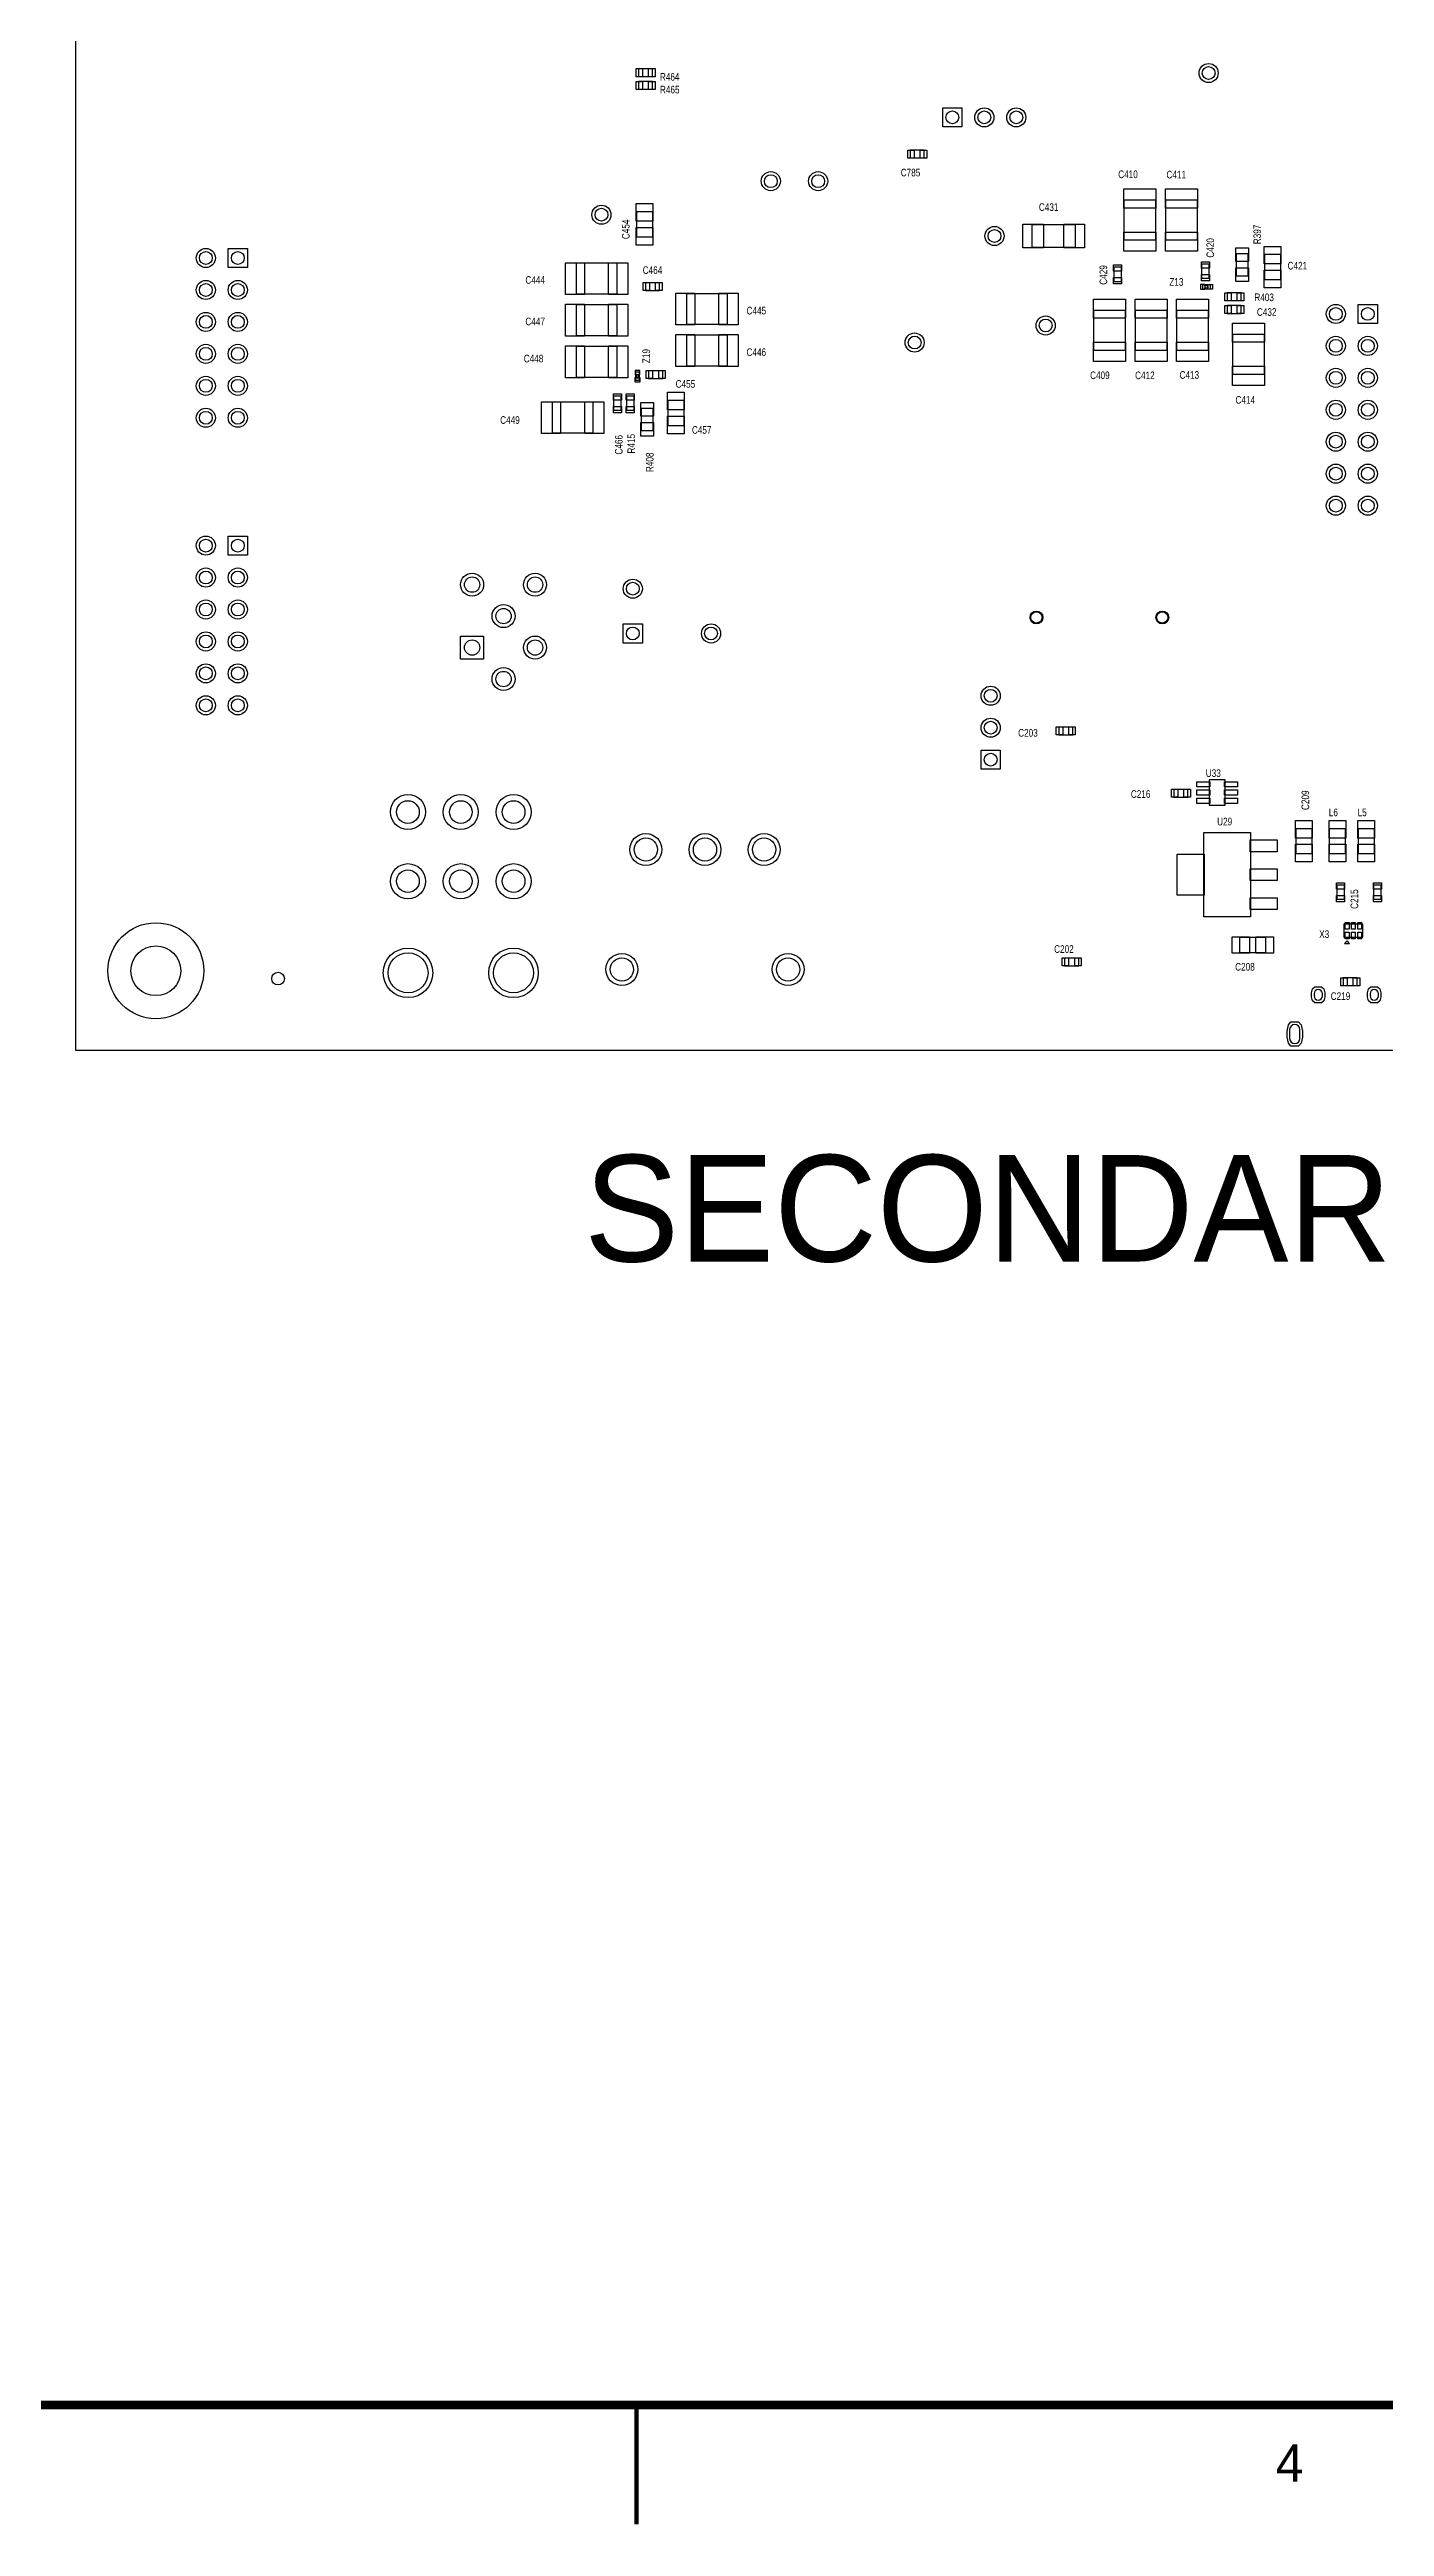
# Model space of a CAD drawing. Extents: x -13164 to 30582, y -10288 to 18382.
# Drawn here: x 2691 to 8957, y -10263 to 1364 of the extents above; entities that cross this region are included whole.
import ezdxf
from ezdxf.enums import TextEntityAlignment as Align

# ---------------------------------------------------------------- set-up
doc = ezdxf.new("R2010")
doc.units = 0
doc.layers.add('DF_ASSEMBLY_NOTES', color=2, linetype='CONTINUOUS')
doc.layers.add('DF_OUTLINE', color=110, linetype='CONTINUOUS')

# ---------------------------------------------------------------- blocks, each defined once
blk = doc.blocks.new('FIGURE_CIRCLE')
blk.add_circle((0, 0), 0.5)
blk = doc.blocks.new('FIGURE_SQUARE')
blk.add_lwpolyline([(-0.5, -0.5), (-0.5, 0.5), (0.5, 0.5), (0.5, -0.5)], close=True)
blk = doc.blocks.new('FIGURE_OBLONG')
blk.add_lwpolyline([(-0.5, -0.125), (-0.5, 0.125), (-0.416, 0.375), (-0.25, 0.5), (0.25, 0.5), (0.416, 0.375), (0.5, 0.125), (0.5, -0.125), (0.416, -0.375), (0.25, -0.5), (-0.25, -0.5), (-0.416, -0.375)], close=True)

msp = doc.modelspace()

# ---------------------------------------------------------------- linework, layer by layer
at = {"layer": 'DF_ASSEMBLY_NOTES'}
for points in [[(14626.018, 14381.536), (14626.018, -3335), (2815, -3335), (2815, 14381.536), (14626.018, 14381.536)], [(5521.6615, 1273.768), (5455.6615, 1273.768), (5455.6615, 1237.768), (5521.6615, 1237.768), (5521.6615, 1273.768)], [(5521.6615, 1213.768), (5455.6615, 1213.768), (5455.6615, 1177.768), (5521.6615, 1177.768), (5521.6615, 1213.768)], [(6796.6615, 891.268), (6730.6615, 891.268), (6730.6615, 855.268), (6796.6615, 855.268), (6796.6615, 891.268)], [(5447.2315, 483.808), (5447.2315, 603.808), (5520.7315, 603.808), (5520.7315, 483.808), (5447.2315, 483.808)], [(7735.549, 658.483), (7882.549, 658.483), (7882.549, 469.483), (7735.549, 469.483), (7735.549, 658.483)], [(7930.549, 658.483), (8077.549, 658.483), (8077.549, 469.483), (7930.549, 469.483), (7930.549, 658.483)], [(7504.549, 434.983), (7303.549, 435.733), (7303.549, 542.233), (7504.549, 542.233), (7504.549, 435.733)], [(5164.4815, 215.308), (5164.4815, 362.308), (5353.4815, 362.308), (5353.4815, 215.308), (5164.4815, 215.308)], [(8098.549, 356.5165), (8098.549, 290.5165), (8134.549, 290.5165), (8134.549, 356.5165), (8098.549, 356.5165)], [(8317.8445, 405.6655), (8260.249, 405.6655), (8260.249, 302.3125), (8317.8445, 302.3125), (8317.8445, 405.6655)], [(8468.299, 403.105), (8468.299, 283.105), (8394.799, 283.105), (8394.799, 403.105), (8468.299, 403.105)], [(5554.483, 269.308), (5488.483, 269.308), (5488.483, 233.308), (5554.483, 233.308), (5554.483, 269.308)], [(7686.049, 341.9845), (7686.049, 275.9845), (7722.049, 275.9845), (7722.049, 341.9845), (7686.049, 341.9845)], [(8093.695, 261.4045), (8093.695, 240.1315), (8114.365, 240.1315), (8114.365, 246.043), (8129.128, 246.043), (8129.128, 255.493), (8114.365, 255.493), (8114.365, 261.4045), (8093.695, 261.4045)], [(8139.9115, 259.768), (8102.4115, 259.768), (8102.4115, 241.768), (8139.9115, 241.768), (8139.9115, 259.768)], [(8127.9115, 259.768), (8114.4115, 259.768), (8114.4115, 241.768), (8127.9115, 241.768), (8127.9115, 259.768)], [(5164.4815, 20.308), (5164.4815, 167.308), (5353.4815, 167.308), (5353.4815, 20.308), (5164.4815, 20.308)], [(5870.9815, 219.808), (5870.9815, 72.808), (5681.9815, 72.808), (5681.9815, 219.808), (5870.9815, 219.808)], [(7740.049, -48.017), (7593.049, -48.017), (7593.049, 140.983), (7740.049, 140.983), (7740.049, -48.017)], [(7935.049, -48.017), (7788.049, -48.017), (7788.049, 140.983), (7935.049, 140.983), (7935.049, -48.017)], [(8130.049, -48.017), (7983.049, -48.017), (7983.049, 140.983), (8130.049, 140.983), (8130.049, -48.017)], [(8218.5475, 185.983), (8284.5475, 185.983), (8284.5475, 221.983), (8218.5475, 221.983), (8218.5475, 185.983)], [(8218.5475, 125.983), (8284.5475, 125.983), (8284.5475, 161.983), (8218.5475, 161.983), (8218.5475, 125.983)], [(5870.9815, 24.808), (5870.9815, -122.192), (5681.9815, -122.192), (5681.9815, 24.808), (5870.9815, 24.808)], [(8392.549, -160.517), (8245.549, -160.517), (8245.549, 28.483), (8392.549, 28.483), (8392.549, -160.517)], [(5164.4815, -174.692), (5164.4815, -27.692), (5353.4815, -27.692), (5353.4815, -174.692), (5164.4815, -174.692)], [(5461.798, -141.7655), (5440.525, -141.7655), (5440.525, -162.4355), (5446.4365, -162.4355), (5446.4365, -177.1985), (5455.8865, -177.1985), (5455.8865, -162.4355), (5461.798, -162.4355), (5461.798, -141.7655)], [(5460.1615, -187.982), (5460.1615, -150.482), (5442.1615, -150.482), (5442.1615, -187.982), (5460.1615, -187.982)], [(5460.1615, -175.982), (5460.1615, -162.482), (5442.1615, -162.482), (5442.1615, -175.982), (5460.1615, -175.982)], [(5569.015, -143.192), (5503.015, -143.192), (5503.015, -179.192), (5569.015, -179.192), (5569.015, -143.192)], [(5051.9815, -437.192), (5051.9815, -290.192), (5240.9815, -290.192), (5240.9815, -437.192), (5051.9815, -437.192)], [(5338.4815, -263.1905), (5338.4815, -329.1905), (5374.4815, -329.1905), (5374.4815, -263.1905), (5338.4815, -263.1905)], [(5398.4815, -263.1905), (5398.4815, -329.1905), (5434.4815, -329.1905), (5434.4815, -263.1905), (5398.4815, -263.1905)], [(5467.36, -423.4115), (5524.963, -423.4115), (5524.963, -320.0585), (5467.36, -320.0585), (5467.36, -423.4115)], [(5667.9115, -281.732), (5667.9115, -401.732), (5594.4115, -401.732), (5594.4115, -281.732), (5667.9115, -281.732)], [(7494.1615, -1816.229), (7428.1615, -1816.229), (7428.1615, -1852.229), (7494.1615, -1852.229), (7494.1615, -1816.229)], [(8208.7315, -2064.611), (8134.9, -2064.611), (8134.9, -2182.721), (8208.7315, -2182.721), (8208.7315, -2064.611)], [(8034.163, -2108.729), (7968.163, -2108.729), (7968.163, -2144.729), (8034.163, -2144.729), (8034.163, -2108.729)], [(8327.902, -2707.0475), (8109.397, -2707.0475), (8109.397, -2311.397), (8327.902, -2311.397), (8327.902, -2707.0475)], [(8615.4115, -2291.732), (8615.4115, -2411.732), (8541.9115, -2411.732), (8541.9115, -2291.732), (8615.4115, -2291.732)], [(8772.9115, -2291.732), (8772.9115, -2411.732), (8699.4115, -2411.732), (8699.4115, -2291.732), (8772.9115, -2291.732)], [(8907.9115, -2291.732), (8907.9115, -2411.732), (8834.4115, -2411.732), (8834.4115, -2291.732), (8907.9115, -2291.732)], [(8733.1615, -2558.732), (8733.1615, -2624.732), (8769.1615, -2624.732), (8769.1615, -2558.732), (8733.1615, -2558.732)], [(8905.6615, -2558.732), (8905.6615, -2624.732), (8941.6615, -2624.732), (8941.6615, -2558.732), (8905.6615, -2558.732)], [(8766.8635, -2740.7285), (8766.8635, -2802.7355), (8855.452, -2802.7355), (8855.452, -2740.7285), (8766.8635, -2740.7285)], [(7455.628, -2936.732), (7521.628, -2936.732), (7521.628, -2900.732), (7455.628, -2900.732), (7455.628, -2936.732)], [(8398.6615, -2875.982), (8278.6615, -2875.982), (8278.6615, -2802.482), (8398.6615, -2802.482), (8398.6615, -2875.982)], [(8781.1615, -2819.732), (8769.1615, -2831.732), (8793.1615, -2831.732), (8781.1615, -2819.732)], [(8829.1615, -2993.732), (8763.1615, -2993.732), (8763.1615, -3029.732), (8829.1615, -3029.732), (8829.1615, -2993.732)]]:
    msp.add_lwpolyline(points, dxfattribs=at)
for points in [[(8626.351, -3067.6003), (8626.351, -3078.2368, 1), (8665.321, -3078.2368), (8665.321, -3067.6003, 1), (8626.351, -3067.6003)], [(8889.301, -3067.6003), (8889.301, -3078.2368, 1), (8928.271, -3078.2368), (8928.271, -3067.6003, 1), (8889.301, -3067.6003)], [(8511.8935, -3236.4567), (8511.8935, -3278.3802, 1), (8559.7285, -3278.3802), (8559.7285, -3236.4567, 1), (8511.8935, -3236.4567)]]:
    msp.add_lwpolyline(points, format="xyb", dxfattribs=at)
at = {"layer": 'DF_OUTLINE'}
for points, const_width in [([(-12543.311, -9692.519), (29956.689, -9692.519), (29956.689, 17807.481), (-12543.311, 17807.481), (-12543.311, -9692.519)], 40.161), ([(5446.453, -10252.76), (5446.453, -9702.76)], 20.079)]:
    msp.add_lwpolyline(points, dxfattribs=dict(at, const_width=const_width))

# ---------------------------------------------------------------- block references
at = {"layer": 'DF_ASSEMBLY_NOTES'}
for name, p, xscale, yscale in [('FIGURE_CIRCLE', (8131.549, 1253.983), 89.7585, 89.7585), ('FIGURE_CIRCLE', (8131.549, 1253.983), 60.2415, 60.2415), ('FIGURE_SQUARE', (5459.128, 1255.768), 30.1185, 37.8015), ('FIGURE_SQUARE', (5459.128, 1195.768), 30.1185, 37.8015), ('FIGURE_SQUARE', (5518.195, 1255.768), 30.1185, 37.8015), ('FIGURE_SQUARE', (5518.195, 1195.768), 30.1185, 37.8015), ('FIGURE_SQUARE', (6928.6615, 1045.768), 89.7585, 89.7585), ('FIGURE_CIRCLE', (6928.6615, 1045.768), 60.2415, 60.2415), ('FIGURE_CIRCLE', (7078.6615, 1045.768), 89.7585, 89.7585), ('FIGURE_CIRCLE', (7078.6615, 1045.768), 60.2415, 60.2415), ('FIGURE_CIRCLE', (7228.6615, 1045.768), 89.7585, 89.7585), ('FIGURE_CIRCLE', (7228.6615, 1045.768), 60.2415, 60.2415), ('FIGURE_SQUARE', (6734.128, 873.268), 30.1185, 37.8015), ('FIGURE_SQUARE', (6793.195, 873.268), 30.1185, 37.8015), ('FIGURE_CIRCLE', (6076.4815, 746.308), 89.7585, 89.7585), ('FIGURE_CIRCLE', (6076.4815, 746.308), 60.2415, 60.2415), ('FIGURE_CIRCLE', (6298.6615, 746.308), 89.7585, 89.7585), ('FIGURE_CIRCLE', (6298.6615, 746.308), 60.2415, 60.2415), ('FIGURE_SQUARE', (7809.049, 665.233), 150, 89.7585), ('FIGURE_SQUARE', (8004.049, 665.233), 150, 89.7585), ('FIGURE_CIRCLE', (5281.4815, 588.808), 89.7585, 89.7585), ('FIGURE_CIRCLE', (5281.4815, 588.808), 60.2415, 60.2415), ('FIGURE_SQUARE', (5483.9815, 599.686), 77.9535, 82.677), ('FIGURE_SQUARE', (5483.9815, 487.93), 77.9535, 82.677), ('FIGURE_CIRCLE', (7126.549, 488.983), 89.7585, 89.7585), ('FIGURE_CIRCLE', (7126.549, 488.983), 60.2415, 60.2415), ('FIGURE_SQUARE', (7307.671, 488.983), 97.4415, 111.03), ('FIGURE_SQUARE', (7500.427, 488.983), 97.4415, 111.03), ('FIGURE_SQUARE', (7809.049, 462.733), 150, 89.7585), ('FIGURE_SQUARE', (8004.049, 462.733), 150, 89.7585), ('FIGURE_CIRCLE', (3424.6615, 385.768), 89.7585, 89.7585), ('FIGURE_CIRCLE', (3424.6615, 385.768), 60.2415, 60.2415), ('FIGURE_SQUARE', (3574.6615, 385.768), 89.7585, 89.7585), ('FIGURE_CIRCLE', (3574.6615, 385.768), 60.2415, 60.2415), ('FIGURE_SQUARE', (5157.7315, 288.808), 89.7585, 150), ('FIGURE_SQUARE', (5360.2315, 288.808), 89.7585, 150), ('FIGURE_SQUARE', (7704.049, 338.518), 37.8015, 30.1185), ('FIGURE_SQUARE', (8116.549, 353.05), 37.8015, 30.1185), ('FIGURE_SQUARE', (8289.049, 400.864), 60.2415, 64.3635), ('FIGURE_SQUARE', (8431.549, 398.983), 77.9535, 82.677), ('FIGURE_CIRCLE', (3424.6615, 235.768), 89.7585, 89.7585), ('FIGURE_CIRCLE', (3424.6615, 235.768), 60.2415, 60.2415), ('FIGURE_CIRCLE', (3574.6615, 235.768), 89.7585, 89.7585), ('FIGURE_CIRCLE', (3574.6615, 235.768), 60.2415, 60.2415), ('FIGURE_SQUARE', (5491.9495, 251.308), 30.1185, 37.8015), ('FIGURE_SQUARE', (5551.0165, 251.308), 30.1185, 37.8015), ('FIGURE_SQUARE', (7704.049, 279.451), 37.8015, 30.1185), ('FIGURE_SQUARE', (8116.549, 293.983), 37.8015, 30.1185), ('FIGURE_SQUARE', (8138.4115, 250.768), 22.4415, 22.4415), ('FIGURE_SQUARE', (8289.049, 307.108), 60.2415, 64.3635), ('FIGURE_SQUARE', (8431.549, 287.227), 77.9535, 82.677), ('FIGURE_CIRCLE', (3424.6615, 85.768), 89.7585, 89.7585), ('FIGURE_CIRCLE', (3574.6615, 85.768), 89.7585, 89.7585), ('FIGURE_SQUARE', (5157.7315, 93.808), 89.7585, 150), ('FIGURE_SQUARE', (5360.2315, 93.808), 89.7585, 150), ('FIGURE_SQUARE', (5675.2315, 146.308), 89.7585, 150), ('FIGURE_SQUARE', (5877.7315, 146.308), 89.7585, 150), ('FIGURE_SQUARE', (7666.549, 147.733), 150, 89.7585), ('FIGURE_SQUARE', (7861.549, 147.733), 150, 89.7585), ('FIGURE_SQUARE', (8056.549, 147.733), 150, 89.7585), ('FIGURE_SQUARE', (8222.014, 203.983), 30.1185, 37.8015), ('FIGURE_SQUARE', (8222.014, 143.983), 30.1185, 37.8015), ('FIGURE_SQUARE', (8281.081, 203.983), 30.1185, 37.8015), ('FIGURE_SQUARE', (8281.081, 143.983), 30.1185, 37.8015), ('FIGURE_CIRCLE', (8728.6615, 123.268), 89.7585, 89.7585), ('FIGURE_CIRCLE', (8728.6615, 123.268), 60.2415, 60.2415), ('FIGURE_SQUARE', (8878.6615, 123.268), 89.7585, 89.7585), ('FIGURE_CIRCLE', (8878.6615, 123.268), 60.2415, 60.2415), ('FIGURE_CIRCLE', (3424.6615, 85.768), 60.2415, 60.2415), ('FIGURE_CIRCLE', (3574.6615, 85.768), 60.2415, 60.2415), ('FIGURE_SQUARE', (5675.2315, -48.692), 89.7585, 150), ('FIGURE_SQUARE', (5877.7315, -48.692), 89.7585, 150), ('FIGURE_CIRCLE', (6751.4815, -11.192), 89.7585, 89.7585), ('FIGURE_CIRCLE', (6751.4815, -11.192), 60.2415, 60.2415), ('FIGURE_CIRCLE', (7366.549, 68.983), 89.7585, 89.7585), ('FIGURE_CIRCLE', (7366.549, 68.983), 60.2415, 60.2415), ('FIGURE_SQUARE', (8319.049, 35.233), 150, 89.7585), ('FIGURE_CIRCLE', (8728.6615, -26.732), 89.7585, 89.7585), ('FIGURE_CIRCLE', (8728.6615, -26.732), 60.2415, 60.2415), ('FIGURE_CIRCLE', (8878.6615, -26.732), 89.7585, 89.7585), ('FIGURE_CIRCLE', (8878.6615, -26.732), 60.2415, 60.2415), ('FIGURE_CIRCLE', (3424.6615, -64.232), 89.7585, 89.7585), ('FIGURE_CIRCLE', (3424.6615, -64.232), 60.2415, 60.2415), ('FIGURE_CIRCLE', (3574.6615, -64.232), 89.7585, 89.7585), ('FIGURE_CIRCLE', (3574.6615, -64.232), 60.2415, 60.2415), ('FIGURE_SQUARE', (5157.7315, -101.192), 89.7585, 150), ('FIGURE_SQUARE', (5360.2315, -101.192), 89.7585, 150), ('FIGURE_SQUARE', (7666.549, -54.767), 150, 89.7585), ('FIGURE_SQUARE', (7861.549, -54.767), 150, 89.7585), ('FIGURE_SQUARE', (8056.549, -54.767), 150, 89.7585), ('FIGURE_CIRCLE', (3424.6615, -214.232), 89.7585, 89.7585), ('FIGURE_CIRCLE', (3424.6615, -214.232), 60.2415, 60.2415), ('FIGURE_CIRCLE', (3574.6615, -214.232), 89.7585, 89.7585), ('FIGURE_CIRCLE', (3574.6615, -214.232), 60.2415, 60.2415), ('FIGURE_SQUARE', (5451.1615, -186.482), 22.4415, 22.4415), ('FIGURE_SQUARE', (5506.4815, -161.192), 30.1185, 37.8015), ('FIGURE_SQUARE', (5565.5485, -161.192), 30.1185, 37.8015), ('FIGURE_SQUARE', (8319.049, -167.267), 150, 89.7585), ('FIGURE_CIRCLE', (8728.6615, -176.732), 89.7585, 89.7585), ('FIGURE_CIRCLE', (8728.6615, -176.732), 60.2415, 60.2415), ('FIGURE_CIRCLE', (8878.6615, -176.732), 89.7585, 89.7585), ('FIGURE_CIRCLE', (8878.6615, -176.732), 60.2415, 60.2415), ('FIGURE_CIRCLE', (3424.6615, -364.232), 89.7585, 89.7585), ('FIGURE_CIRCLE', (3424.6615, -364.232), 60.2415, 60.2415), ('FIGURE_CIRCLE', (3574.6615, -364.232), 89.7585, 89.7585), ('FIGURE_CIRCLE', (3574.6615, -364.232), 60.2415, 60.2415), ('FIGURE_SQUARE', (5045.2315, -363.692), 89.7585, 150), ('FIGURE_SQUARE', (5247.7315, -363.692), 89.7585, 150), ('FIGURE_SQUARE', (5356.4815, -266.657), 37.8015, 30.1185), ('FIGURE_SQUARE', (5356.4815, -325.724), 37.8015, 30.1185), ('FIGURE_SQUARE', (5416.4815, -266.657), 37.8015, 30.1185), ('FIGURE_SQUARE', (5416.4815, -325.724), 37.8015, 30.1185), ('FIGURE_SQUARE', (5496.1615, -324.854), 60.2415, 64.3635), ('FIGURE_SQUARE', (5631.1615, -285.854), 77.9535, 82.677), ('FIGURE_CIRCLE', (8728.6615, -326.732), 89.7585, 89.7585), ('FIGURE_CIRCLE', (8728.6615, -326.732), 60.2415, 60.2415), ('FIGURE_CIRCLE', (8878.6615, -326.732), 89.7585, 89.7585), ('FIGURE_CIRCLE', (8878.6615, -326.732), 60.2415, 60.2415), ('FIGURE_SQUARE', (5496.1615, -418.61), 60.2415, 64.3635), ('FIGURE_SQUARE', (5631.1615, -397.61), 77.9535, 82.677), ('FIGURE_CIRCLE', (8728.6615, -476.732), 89.7585, 89.7585), ('FIGURE_CIRCLE', (8728.6615, -476.732), 60.2415, 60.2415), ('FIGURE_CIRCLE', (8878.6615, -476.732), 89.7585, 89.7585), ('FIGURE_CIRCLE', (8878.6615, -476.732), 60.2415, 60.2415), ('FIGURE_CIRCLE', (8728.6615, -626.732), 89.7585, 89.7585), ('FIGURE_CIRCLE', (8728.6615, -626.732), 60.2415, 60.2415), ('FIGURE_CIRCLE', (8878.6615, -626.732), 89.7585, 89.7585), ('FIGURE_CIRCLE', (8878.6615, -626.732), 60.2415, 60.2415), ('FIGURE_CIRCLE', (8728.6615, -776.732), 89.7585, 89.7585), ('FIGURE_CIRCLE', (8728.6615, -776.732), 60.2415, 60.2415), ('FIGURE_CIRCLE', (8878.6615, -776.732), 89.7585, 89.7585), ('FIGURE_CIRCLE', (8878.6615, -776.732), 60.2415, 60.2415), ('FIGURE_CIRCLE', (3424.6615, -964.232), 89.7585, 89.7585), ('FIGURE_SQUARE', (3574.6615, -964.232), 89.7585, 89.7585), ('FIGURE_CIRCLE', (3424.6615, -964.232), 60.2415, 60.2415), ('FIGURE_CIRCLE', (3574.6615, -964.232), 60.2415, 60.2415), ('FIGURE_CIRCLE', (3424.6615, -1114.232), 89.7585, 89.7585), ('FIGURE_CIRCLE', (3424.6615, -1114.232), 60.2415, 60.2415), ('FIGURE_CIRCLE', (3574.6615, -1114.232), 89.7585, 89.7585), ('FIGURE_CIRCLE', (3574.6615, -1114.232), 60.2415, 60.2415), ('FIGURE_CIRCLE', (4674.5755, -1147.6535), 108.0765, 108.0765), ('FIGURE_CIRCLE', (4674.5755, -1147.6535), 72.0465, 72.0465), ('FIGURE_CIRCLE', (4969.8625, -1147.6535), 108.0765, 108.0765), ('FIGURE_CIRCLE', (4969.8625, -1147.6535), 72.0465, 72.0465), ('FIGURE_CIRCLE', (5428.6615, -1166.7335), 89.7585, 89.7585), ('FIGURE_CIRCLE', (5428.6615, -1166.7335), 60.2415, 60.2415), ('FIGURE_CIRCLE', (3424.6615, -1264.232), 89.7585, 89.7585), ('FIGURE_CIRCLE', (3424.6615, -1264.232), 60.2415, 60.2415), ('FIGURE_CIRCLE', (3574.6615, -1264.232), 89.7585, 89.7585), ('FIGURE_CIRCLE', (3574.6615, -1264.232), 60.2415, 60.2415), ('FIGURE_CIRCLE', (4822.219, -1295.303), 108.0765, 108.0765), ('FIGURE_CIRCLE', (4822.219, -1295.303), 72.0465, 72.0465), ('FIGURE_CIRCLE', (7323.3865, -1301.732), 60.2415, 60.2415), ('FIGURE_CIRCLE', (7323.3865, -1301.732), 52.5585, 52.5585), ('FIGURE_CIRCLE', (7913.9365, -1301.732), 60.2415, 60.2415), ('FIGURE_CIRCLE', (7913.9365, -1301.732), 52.5585, 52.5585), ('FIGURE_CIRCLE', (3424.6615, -1414.232), 89.7585, 89.7585), ('FIGURE_CIRCLE', (3424.6615, -1414.232), 60.2415, 60.2415), ('FIGURE_CIRCLE', (3574.6615, -1414.232), 89.7585, 89.7585), ('FIGURE_CIRCLE', (3574.6615, -1414.232), 60.2415, 60.2415), ('FIGURE_SQUARE', (4674.5755, -1442.93), 108.0765, 108.0765), ('FIGURE_CIRCLE', (4969.8625, -1442.93), 108.0765, 108.0765), ('FIGURE_SQUARE', (5428.6615, -1376.7335), 89.7585, 89.7585), ('FIGURE_CIRCLE', (5428.6615, -1376.7335), 60.2415, 60.2415), ('FIGURE_CIRCLE', (5796.1615, -1376.732), 89.7585, 89.7585), ('FIGURE_CIRCLE', (5796.1615, -1376.732), 60.2415, 60.2415), ('FIGURE_CIRCLE', (4674.5755, -1442.93), 72.0465, 72.0465), ('FIGURE_CIRCLE', (4969.8625, -1442.93), 72.0465, 72.0465), ('FIGURE_CIRCLE', (3424.6615, -1564.232), 89.7585, 89.7585), ('FIGURE_CIRCLE', (3424.6615, -1564.232), 60.2415, 60.2415), ('FIGURE_CIRCLE', (3574.6615, -1564.232), 89.7585, 89.7585), ('FIGURE_CIRCLE', (3574.6615, -1564.232), 60.2415, 60.2415), ('FIGURE_CIRCLE', (4822.219, -1590.5795), 108.0765, 108.0765), ('FIGURE_CIRCLE', (4822.219, -1590.5795), 72.0465, 72.0465), ('FIGURE_CIRCLE', (7108.6615, -1669.232), 89.7585, 89.7585), ('FIGURE_CIRCLE', (3424.6615, -1714.232), 89.7585, 89.7585), ('FIGURE_CIRCLE', (3424.6615, -1714.232), 60.2415, 60.2415), ('FIGURE_CIRCLE', (3574.6615, -1714.232), 89.7585, 89.7585), ('FIGURE_CIRCLE', (3574.6615, -1714.232), 60.2415, 60.2415), ('FIGURE_CIRCLE', (7108.6615, -1669.232), 60.2415, 60.2415), ('FIGURE_CIRCLE', (7108.6615, -1819.232), 89.7585, 89.7585), ('FIGURE_CIRCLE', (7108.6615, -1819.232), 60.2415, 60.2415), ('FIGURE_SQUARE', (7431.628, -1834.229), 30.1185, 37.8015), ('FIGURE_SQUARE', (7490.695, -1834.229), 30.1185, 37.8015), ('FIGURE_SQUARE', (7108.6615, -1969.232), 89.7585, 89.7585), ('FIGURE_CIRCLE', (7108.6615, -1969.232), 60.2415, 60.2415), ('FIGURE_SQUARE', (8106.8665, -2084.813), 60.2415, 24.213), ('FIGURE_SQUARE', (8236.7635, -2084.813), 60.2415, 24.213), ('FIGURE_CIRCLE', (4373.2345, -2214.9305), 164.7585, 164.7585), ('FIGURE_CIRCLE', (4373.2345, -2214.9305), 106.305, 106.305), ('FIGURE_CIRCLE', (4621.2595, -2214.9305), 164.7585, 164.7585), ('FIGURE_CIRCLE', (4621.2595, -2214.9305), 106.305, 106.305), ('FIGURE_CIRCLE', (4869.286, -2214.9305), 164.7585, 164.7585), ('FIGURE_CIRCLE', (4869.286, -2214.9305), 106.305, 106.305), ('FIGURE_SQUARE', (7971.6295, -2126.729), 30.1185, 37.8015), ('FIGURE_SQUARE', (8030.6965, -2126.729), 30.1185, 37.8015), ('FIGURE_SQUARE', (8106.8665, -2123.666), 60.2415, 24.213), ('FIGURE_SQUARE', (8106.8665, -2162.519), 60.2415, 24.213), ('FIGURE_SQUARE', (8236.7635, -2123.666), 60.2415, 24.213), ('FIGURE_SQUARE', (8236.7635, -2162.519), 60.2415, 24.213), ('FIGURE_CIRCLE', (5490.085, -2391.2945), 150, 150), ('FIGURE_CIRCLE', (5767.585, -2391.2945), 150, 150), ('FIGURE_CIRCLE', (6045.085, -2391.2945), 150, 150), ('FIGURE_SQUARE', (8578.6615, -2295.854), 77.9535, 82.677), ('FIGURE_SQUARE', (8736.1615, -2295.854), 77.9535, 82.677), ('FIGURE_SQUARE', (8871.1615, -2295.854), 77.9535, 82.677), ('FIGURE_CIRCLE', (5490.085, -2391.2945), 109.2465, 109.2465), ('FIGURE_CIRCLE', (5767.585, -2391.2945), 109.2465, 109.2465), ('FIGURE_CIRCLE', (6045.085, -2391.2945), 109.2465, 109.2465), ('FIGURE_SQUARE', (8047.408, -2509.232), 127.5585, 191.9235), ('FIGURE_SQUARE', (8389.915, -2373.4055), 127.5585, 55.518), ('FIGURE_SQUARE', (8578.6615, -2407.61), 77.9535, 82.677), ('FIGURE_SQUARE', (8736.1615, -2407.61), 77.9535, 82.677), ('FIGURE_SQUARE', (8871.1615, -2407.61), 77.9535, 82.677), ('FIGURE_CIRCLE', (4373.2345, -2539.739), 164.7585, 164.7585), ('FIGURE_CIRCLE', (4373.2345, -2539.739), 106.305, 106.305), ('FIGURE_CIRCLE', (4621.2595, -2539.739), 164.7585, 164.7585), ('FIGURE_CIRCLE', (4621.2595, -2539.739), 106.305, 106.305), ('FIGURE_CIRCLE', (4869.286, -2539.739), 164.7585, 164.7585), ('FIGURE_CIRCLE', (4869.286, -2539.739), 106.305, 106.305), ('FIGURE_SQUARE', (8389.915, -2509.232), 127.5585, 55.518), ('FIGURE_SQUARE', (8751.1615, -2562.1985), 37.8015, 30.1185), ('FIGURE_SQUARE', (8923.6615, -2562.1985), 37.8015, 30.1185), ('FIGURE_SQUARE', (8389.915, -2645.0585), 127.5585, 55.518), ('FIGURE_SQUARE', (8751.1615, -2621.2655), 37.8015, 30.1185), ('FIGURE_SQUARE', (8923.6615, -2621.2655), 37.8015, 30.1185), ('FIGURE_CIRCLE', (3190, -2960), 450, 450), ('FIGURE_SQUARE', (8781.64, -2748.6005), 17.7165, 31.305), ('FIGURE_SQUARE', (8781.64, -2794.8635), 17.7165, 31.305), ('FIGURE_SQUARE', (8811.1615, -2748.6005), 17.7165, 31.305), ('FIGURE_SQUARE', (8811.1615, -2794.8635), 17.7165, 31.305), ('FIGURE_SQUARE', (8840.683, -2748.6005), 17.7165, 31.305), ('FIGURE_SQUARE', (8840.683, -2794.8635), 17.7165, 31.305), ('FIGURE_CIRCLE', (3190, -2960), 233.8635, 233.8635), ('FIGURE_CIRCLE', (4373.7595, -2969.831), 232.677, 232.677), ('FIGURE_CIRCLE', (4373.7595, -2969.831), 187.8015, 187.8015), ('FIGURE_CIRCLE', (4868.7595, -2969.831), 232.677, 232.677), ('FIGURE_CIRCLE', (4868.7595, -2969.831), 187.8015, 187.8015), ('FIGURE_CIRCLE', (5377.585, -2953.7945), 150, 150), ('FIGURE_CIRCLE', (5377.585, -2953.7945), 109.2465, 109.2465), ('FIGURE_CIRCLE', (6157.585, -2953.7945), 150, 150), ('FIGURE_CIRCLE', (6157.585, -2953.7945), 109.2465, 109.2465), ('FIGURE_SQUARE', (7459.0945, -2918.732), 30.1185, 37.8015), ('FIGURE_SQUARE', (7518.1615, -2918.732), 30.1185, 37.8015), ('FIGURE_SQUARE', (8282.7835, -2839.232), 82.677, 77.9535), ('FIGURE_SQUARE', (8394.5395, -2839.232), 82.677, 77.9535), ('FIGURE_CIRCLE', (3763.6615, -2996.732), 60, 60), ('FIGURE_SQUARE', (8766.628, -3011.732), 30.1185, 37.8015), ('FIGURE_SQUARE', (8825.695, -3011.732), 30.1185, 37.8015), ('FIGURE_OBLONG', (8645.836, -3072.9185), 63.195, 75), ('FIGURE_OBLONG', (8908.786, -3072.9185), 63.195, 75), ('FIGURE_OBLONG', (8535.811, -3257.4185), 72.0465, 113.97)]:
    msp.add_blockref(name, p, dxfattribs=dict(at, xscale=xscale, yscale=yscale))

# ---------------------------------------------------------------- texts
at = {"layer": 'DF_ASSEMBLY_NOTES', "width": 0.802099}
for s, p in [('R464', (5556.1615, 1218.268)), ('R465', (5556.1615, 1158.268)), ('C785', (6686.353, 768.8275)), ('C410', (7707.1615, 760.768)), ('C411', (7933.6615, 759.268)), ('C421', (8502.1615, 331.768)), ('C444', (4924.4815, 264.808)), ('C464', (5475.268, 310.75)), ('Z13', (7947.1615, 255.268)), ('C445', (5962.4815, 120.808)), ('R403', (8346.1615, 183.268)), ('C432', (8358.1615, 114.268)), ('C447', (4924.4815, 69.808)), ('C448', (4916.9815, -104.192)), ('C446', (5962.4815, -74.192)), ('C455', (5629.768, -223.25)), ('C409', (7575.1615, -182.732)), ('C412', (7786.549, -183.017)), ('C413', (7995.1615, -181.232)), ('C414', (8257.6615, -298.232)), ('C449', (4806.268, -392.75)), ('C457', (5706.1615, -439.232)), ('C203', (7237.6615, -1861.232)), ('U33', (8118.1615, -2050.232)), ('C216', (7766.518, -2148.5)), ('L6', (8695.6615, -2234.732)), ('L5', (8830.6615, -2234.732)), ('U29', (8171.518, -2277.5)), ('X3', (8650.6615, -2806.232)), ('C202', (7406.518, -2876)), ('C208', (8256.1615, -2959.232)), ('C219', (8704.6615, -3097.232))]:
    msp.add_text(s, height=35.831, dxfattribs=at).set_placement(p)
msp.add_text('C431', height=35.831, dxfattribs=at).set_placement((7380.853, 606.8275), align=Align.CENTER)
for s, p in [('C454', (5413.6615, 474.268)), ('C420', (8157.1615, 387.268)), ('R397', (8377.6615, 450.268)), ('C429', (7655.353, 260.3275)), ('Z19', (5509.768, -107.75)), ('C466', (5380.768, -536.75)), ('R415', (5439.268, -532.25)), ('R408', (5526.1615, -619.232)), ('C209', (8603.518, -2205.5)), ('C215', (8833.6615, -2669.732))]:
    msp.add_text(s, height=35.831, rotation=90, dxfattribs=at).set_placement(p)
at = {"layer": 'DF_ASSEMBLY_NOTES'}
msp.add_text('SECONDARY VIEW', height=500, dxfattribs=at).set_placement((5200, -4325))
at = {"layer": 'DF_OUTLINE', "width": 1.002231}
msp.add_text('4', height=174.799, dxfattribs=at).set_placement((8446.453, -10052.76))

doc.saveas('drawing.dxf')
